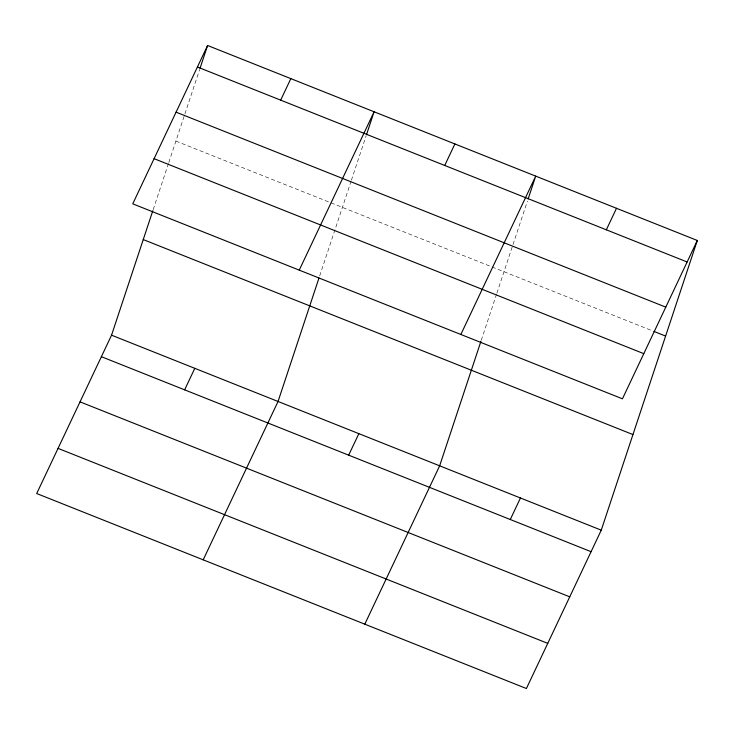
<?xml version="1.0" encoding="UTF-8"?>
<svg xmlns="http://www.w3.org/2000/svg" width="734" height="734" viewBox="0 0 734 734"><rect width="100%" height="100%" fill="white"/><g stroke="black" fill="none" stroke-linecap="round" stroke-linejoin="round"><path stroke-width="0.55" stroke-dasharray="3.67 2.75" d="M153.186 209.603L168.444 163.563M168.802 162.498L184.546 115.009M184.904 113.926L199.676 69.381M319.685 275.901L351.045 181.307M351.402 180.215L366.174 135.68M481.284 340.246L496.551 294.206M496.9 293.141L512.644 245.651M513.011 244.569L527.416 201.107M175.903 141.084L652.847 330.988"/><path stroke-width="1.1" d="M697.3 240.468L622.45 398.819L132.744 203.832L207.594 45.48L697.3 240.468L601.256 530.168L526.406 688.52L36.7 493.532L111.55 335.181L152.828 210.676M200.033 68.299L207.594 45.48M318.978 278.039L278.048 401.48L203.199 559.822M366.532 134.588L374.092 111.779L299.243 270.13M480.935 341.319L439.648 465.824L364.798 624.175M528.131 198.942L535.701 176.123L460.851 334.475M280.672 100.145L290.847 78.63M184.629 389.846L194.804 368.33M444.731 165.462L454.897 143.947M348.678 455.163L358.853 433.647M606.33 229.815L616.496 208.3M510.286 519.507L520.452 497.991M197.428 66.996L687.134 261.983M176.087 112.155L665.784 307.142M653.911 331.41L665.6 336.071M154.094 158.672L643.791 353.66M143.249 239.578L632.947 434.565M111.55 335.181L601.256 530.168M101.384 356.696L591.081 551.684M80.034 401.856L569.74 596.834M58.041 448.373L547.747 643.36"/></g></svg>
